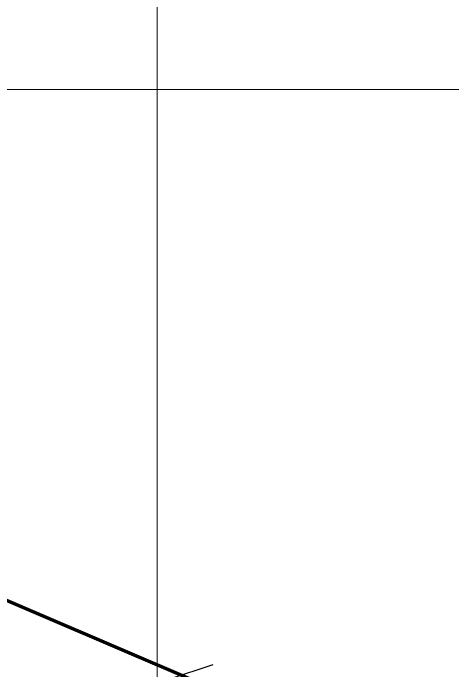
# Model space of a CAD drawing. Header units: metres. Extents: x 166708 to 226832, y 1503833 to 1555994.
# Drawn here: x 221887 to 222232, y 1549244 to 1549760 of the extents above; entities that cross this region are included whole.
import ezdxf

# ---------------------------------------------------------------- set-up
doc = ezdxf.new("R2010")
doc.units = ezdxf.units.M
doc.header["$MEASUREMENT"] = 0
for name, color, linetype in [('10 M CONTOUR', 20, 'Continuous'), ('FINAL STAGE -2 BOUNDARY', 1, 'Continuous'), ('GRID', 8, 'Continuous')]:
    doc.layers.add(name, color=color, linetype=linetype)
doc.layers.add('Revised Grid', color=7, linetype='Continuous', lineweight=0)

msp = doc.modelspace()

# ---------------------------------------------------------------- linework, layer by layer
at = {"layer": '10 M CONTOUR', "color": 0}
msp.add_polyline3d([(221373.23669, 1549231.09032, -1039.86579), (221367.94369, 1549269.56532, -1039.86579), (221484.59569, 1549385.38932, -1039.86579), (221513.21069, 1549423.58832, -1039.86579), (221516.57269, 1549461.09632, -1039.86579), (221408.95169, 1549545.04032, -1039.86579), (221323.80969, 1549567.44632, -1039.86579), (221235.71069, 1549632.60032, -1039.86579), (221230.47969, 1549652.15032, -1039.86579), (221329.64169, 1549735.59532, -1039.86579), (221412.02469, 1549730.74332, -1039.86579), (221451.14469, 1549700.15832, -1039.86579), (221515.08469, 1549675.69032, -1039.86579), (221596.30469, 1549612.24432, -1039.86579), (221653.74369, 1549590.14032, -1039.86579), (221715.30769, 1549500.05432, -1039.86579), (221801.95169, 1549433.63032, -1039.86579), (221822.28569, 1549302.44532, -1039.86579), (221847.79569, 1549251.68432, -1039.86579), (221939.66669, 1549214.14132, -1039.86579), (222044.08707, 1549248.54463, -1039.86579)], dxfattribs=at)
at = {"layer": 'FINAL STAGE -2 BOUNDARY', "lineweight": 80, "elevation": -1469.86579}
msp.add_lwpolyline([(222994.44549, 1548822.67527), (221710.82383, 1549371.78491), (221671.94604, 1549391.52484), (221562.59534, 1549384.09273), (221531.56355, 1549297.94466), (221514.35978, 1549211.86843), (221501.19064, 1549130.10879), (221487.06558, 1549043.17863), (221485.6416, 1548985.85708), (221498.16976, 1548922.26872), (221515.25166, 1548861.77945), (221534.57191, 1548824.73978), (221565.31143, 1548795.18048), (221602.21481, 1548776.16085), (221641.157, 1548761.48036), (221771, 1548721), (221834.10033, 1548907.12101), (222070.36754, 1548830.46377), (222006.07871, 1548637.17994), (222334.00192, 1548515.0989)], dxfattribs=at)
at = {"layer": 'GRID', "linetype": 'Continuous', "lineweight": 0}
msp.add_line((222000, 1555700), (222000, 1546975.58718), dxfattribs=at)
at = {"layer": 'Revised Grid', "color": 252, "linetype": 'Continuous'}
for p, q in [((222000, 1555700), (222000, 1546975.58718)), ((219000, 1549700), (226560, 1549700))]:
    msp.add_line(p, q, dxfattribs=at)

doc.saveas('drawing.dxf')
